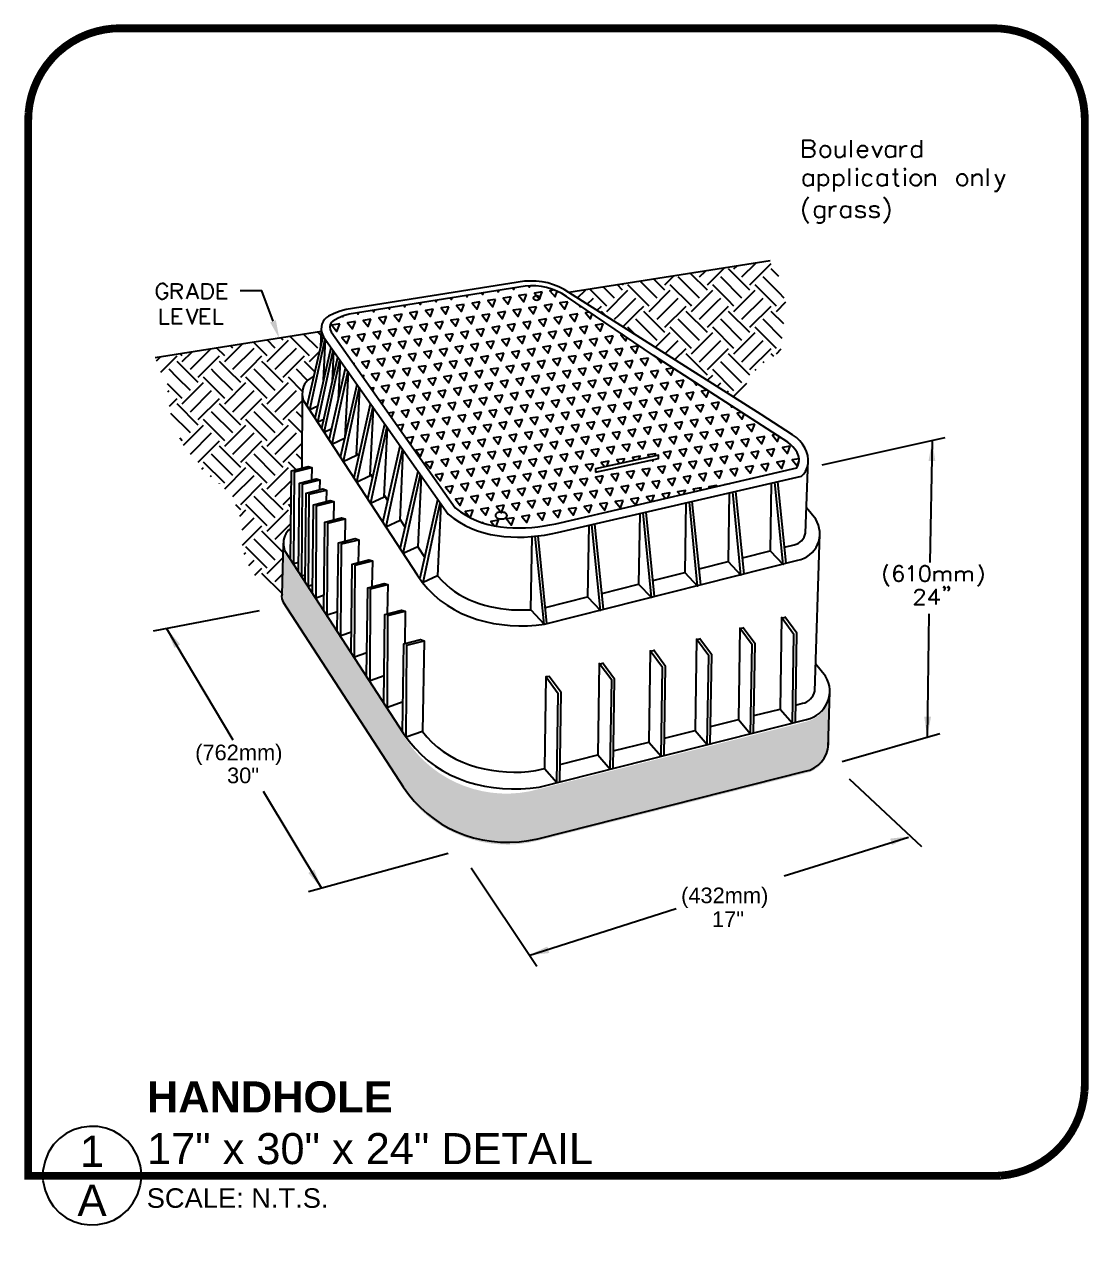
# Paper-space layout 'A-telMax Details' of a CAD drawing. Header units: metres. Extents: x 0 to 2556, y -256 to 559.
# Drawn here: x 290.7 to 427, y 134.5 to 290.2 of the extents above; entities that cross this region are included whole.
import ezdxf

# ---------------------------------------------------------------- set-up
doc = ezdxf.new("R2010")
doc.units = ezdxf.units.M
doc.header["$LTSCALE"] = 10
doc.header["$MEASUREMENT"] = 0
doc.layers.add('Details Drawings', color=7, linetype='Continuous')
doc.styles.add('ARIAL', font='arial.ttf')
doc.styles.get("Standard").update_dxf_attribs({"font": 'arial.ttf'})

# ---------------------------------------------------------------- blocks, each defined once
blk = doc.blocks.new('dGLB17x30')
at = {"insert": (8.17, -3.12), "char_height": 4, "attachment_point": 5, "style": 'ARIAL'}
blk.add_mtext_dynamic_manual_height_columns('A', width=6.0105, gutter_width=6.25, heights=[0], dxfattribs=at)
at = {"color": 7, "lineweight": 25, "insert": (71.93, -2.86), "char_height": 2.5, "attachment_point": 5, "style": 'ARIAL'}
blk.add_mtext_dynamic_manual_height_columns('\\pxql;SCALE: N.T.S.', width=113.5152, gutter_width=19.87, heights=[0], dxfattribs=at)
blk.add_wipeout([(0, 0), (0, 135.2), (3.45, 143.49), (11.75, 146.93), (123.6, 146.93), (131.9, 143.52), (135.32, 135.23), (135.32, 11.7), (131.88, 3.41), (124.47, 0.02)])
h = blk.add_hatch(color=9)
h.dxf.hatch_style = 1
h.paths.add_polyline_path([(99.48, 51.54, 0.357086), (102.46, 54.99), (102.64, 61.48, -0.306292), (99.66, 58.15), (65.41, 49.52, -0.328215), (48.38, 55.9), (32.78, 79.82), (32.65, 80.68), (32.48, 74.29, 0.231366), (32.61, 73.2), (48.01, 49.55, 0.317862), (65.23, 42.9)])
at = {"const_width": 1, "flags": 128}
blk.add_lwpolyline([(135.28, 10.82), (135.32, 11.7), (135.32, 135.23), (135.28, 136.1, 0.373949), (124.48, 146.9), (123.6, 146.93), (11.75, 146.93), (10.87, 146.9, 0.369351), (0.03, 136.08), (0, 135.2), (0, 0), (123.58, 0), (124.47, 0.02, 0.37128)], format="xyb", close=True, dxfattribs=at)
at = {"color": 7, "lineweight": 25}
for points in [[(100.17, 131.57), (100.48, 131.47), (100.58, 131.35), (100.68, 131.15), (100.68, 130.83), (100.58, 130.63), (100.48, 130.52), (100.17, 130.42), (99.23, 130.42), (99.23, 132.62), (100.17, 132.62), (100.48, 132.5), (100.58, 132.4), (100.68, 132.2), (100.68, 131.98), (100.58, 131.78), (100.48, 131.67), (100.17, 131.57), (99.23, 131.57)], [(105.38, 130.42), (105.38, 132.62)], [(114.35, 132.62), (114.35, 130.42)], [(103.4, 131.88), (103.4, 130.83), (103.5, 130.52), (103.72, 130.42), (104.02, 130.42), (104.23, 130.52), (104.55, 130.83)], [(104.55, 131.88), (104.55, 130.42)], [(106.22, 131.25), (107.47, 131.25), (107.47, 131.47), (107.37, 131.67), (107.25, 131.78), (107.05, 131.88), (106.73, 131.88), (106.53, 131.78), (106.32, 131.57), (106.22, 131.25), (106.22, 131.05), (106.32, 130.73), (106.53, 130.52), (106.73, 130.42), (107.05, 130.42), (107.25, 130.52), (107.47, 130.73)], [(108.08, 131.88), (108.72, 130.42), (109.35, 131.88)], [(111.02, 131.57), (110.8, 131.78)], [(111.02, 131.88), (111.02, 130.42)], [(111.73, 130.42), (111.73, 131.88)], [(111.73, 131.25), (111.85, 131.57), (112.05, 131.78), (112.27, 131.88), (112.58, 131.88)], [(114.35, 131.57), (114.13, 131.78)], [(110.8, 130.52), (111.02, 130.73)], [(114.13, 130.52), (114.35, 130.73)], [(100.48, 127.92), (100.27, 128.13)], [(100.48, 128.23), (100.48, 126.77)], [(101.2, 128.23), (101.2, 126.03)], [(101.2, 127.92), (101.42, 128.13)], [(103.18, 128.23), (103.18, 126.03)], [(103.18, 127.92), (103.4, 128.13)], [(105.17, 126.77), (105.17, 128.97)], [(106.12, 128.23), (106.12, 126.77)], [(108.08, 127.92), (107.88, 128.13)], [(109.97, 127.92), (109.77, 128.13)], [(109.97, 128.23), (109.97, 126.77)], [(110.7, 128.23), (111.43, 128.23)], [(111.02, 128.97), (111.02, 127.18), (111.12, 126.87), (111.32, 126.77), (111.53, 126.77)], [(112.27, 128.23), (112.27, 126.77)], [(114.97, 126.77), (114.97, 128.23)], [(114.97, 127.82), (115.28, 128.13), (115.5, 128.23), (115.82, 128.23), (116.02, 128.13), (116.12, 127.82), (116.12, 126.77)], [(120.92, 126.77), (120.92, 128.23)], [(120.92, 127.82), (121.23, 128.13), (121.43, 128.23), (121.75, 128.23), (121.97, 128.13), (122.07, 127.82), (122.07, 126.77)], [(122.9, 126.77), (122.9, 128.97)], [(123.83, 128.23), (124.47, 126.77), (125.08, 128.23)], [(100.27, 126.87), (100.48, 127.08)], [(101.42, 126.87), (101.2, 127.08)], [(103.4, 126.87), (103.18, 127.08)], [(107.88, 126.87), (108.08, 127.08)], [(109.77, 126.87), (109.97, 127.08)], [(124.47, 126.77), (124.15, 126.15), (124.05, 126.03), (123.73, 126.03)], [(109.55, 125.32), (109.77, 125.1)], [(101.93, 124.17), (101.93, 122.5), (101.83, 122.18), (101.73, 122.08), (101.52, 121.97), (101.2, 121.97), (101, 122.08)], [(101.93, 123.85), (101.73, 124.05)], [(102.67, 122.7), (102.67, 124.17)], [(102.67, 123.53), (102.77, 123.85), (102.98, 124.05), (103.18, 124.17), (103.5, 124.17)], [(105.27, 123.85), (105.07, 124.05)], [(105.27, 124.17), (105.27, 122.7)], [(107.15, 123.85), (107.05, 124.05), (106.73, 124.17), (106.42, 124.17), (106.12, 124.05), (106, 123.85), (106.12, 123.63), (106.32, 123.53), (106.83, 123.43), (107.05, 123.33), (107.15, 123.12), (107.15, 123.02), (107.05, 122.8), (106.73, 122.7), (106.42, 122.7), (106.12, 122.8), (106, 123.02)], [(108.93, 123.85), (108.82, 124.05), (108.5, 124.17), (108.2, 124.17), (107.88, 124.05), (107.78, 123.85), (107.88, 123.63), (108.08, 123.53), (108.62, 123.43), (108.82, 123.33), (108.93, 123.12), (108.93, 123.02), (108.82, 122.8), (108.5, 122.7), (108.2, 122.7), (107.88, 122.8), (107.78, 123.02)], [(101.73, 122.8), (101.93, 123.02)], [(105.07, 122.8), (105.27, 123.02)], [(109.77, 122.18), (109.55, 121.97)], [(95.02, 117.17), (69.25, 113.1)], [(91.4, 115.1), (93.17, 116.87)], [(86.98, 113.4), (84.83, 115.55)], [(85.97, 115.1), (86.72, 115.85)], [(86.98, 114.08), (89.13, 116.23)], [(92.42, 113.4), (89.7, 116.12)], [(90.38, 116.12), (90.75, 116.48)], [(92.42, 114.08), (95.13, 116.8)], [(96.12, 115.13), (95.13, 116.12)], [(17.82, 113.77), (17.72, 113.95), (17.53, 114.13)], [(18.37, 112.28), (18.37, 114.23), (19.2, 114.23), (19.48, 114.13), (19.57, 114.05), (19.67, 113.87), (19.67, 113.68), (19.57, 113.48), (19.48, 113.4), (19.2, 113.3), (18.37, 113.3)], [(20.3, 112.28), (21.05, 114.23), (21.78, 112.28)], [(25.48, 112.28), (24.28, 112.28), (24.28, 114.23), (25.48, 114.23)], [(98.83, 94.1), (98.4, 94.53), (97.9, 94.88), (93.87, 97.5), (69.25, 113.1), (68.62, 113.48), (67.95, 113.82), (67.25, 114.1), (66.53, 114.32), (65.8, 114.47), (65.05, 114.55), (64.3, 114.57), (63.57, 114.53), (40.72, 110.93), (39.93, 110.72), (39.18, 110.43), (38.47, 110.07), (38.18, 109.88), (37.95, 109.63), (37.77, 109.37), (37.62, 109.05), (37.55, 108.73), (37.52, 108.38), (37.57, 108.05), (37.67, 107.73), (37.82, 107.43), (53.8, 84.72), (54.5, 84.18)], [(62.03, 113.68), (62.2, 113.48), (62.3, 113.72)], [(64.05, 113.97), (64.2, 113.8), (64.27, 113.97)], [(75.1, 112.38), (73.68, 113.8)], [(76.12, 113.4), (75.45, 114.07)], [(76.12, 114.08), (76.23, 114.2)], [(79.52, 111.37), (76.8, 114.08)], [(80.53, 112.38), (78.38, 114.53)], [(81.55, 113.4), (80.13, 114.82)], [(81.55, 114.08), (82.68, 115.22)], [(84.95, 111.37), (84.85, 111.47), (82.23, 114.08)], [(85.97, 112.38), (83.25, 115.1)], [(90.38, 111.37), (89.62, 112.13), (87.67, 114.08)], [(91.4, 112.38), (88.68, 115.1)], [(95.82, 111.37), (94.38, 112.8), (93.1, 114.08)], [(96.83, 112.38), (96.17, 113.05), (94.12, 115.1)], [(16.43, 113.48), (16.43, 113.03), (16.52, 112.75)], [(17.72, 112.57), (17.82, 112.75), (17.82, 113.03), (17.35, 113.03)], [(19.02, 113.3), (19.67, 112.28)], [(20.58, 112.93), (21.5, 112.93)], [(24.28, 113.3), (25.02, 113.3)], [(31.35, 109.42), (29.93, 113.3), (27.15, 113.3)], [(54.07, 112.4), (54.22, 112.22), (54.32, 112.45)], [(56.07, 112.72), (56.22, 112.53), (56.3, 112.77)], [(58.05, 113.05), (58.22, 112.85), (58.3, 113.08)], [(60.05, 113.37), (60.2, 113.17), (60.3, 113.4)], [(64.7, 112.5), (64.67, 112.45), (64.67, 112.4), (64.67, 112.35), (64.7, 112.3)], [(65.55, 112.35), (65.55, 112.45)], [(67.38, 113.42), (66.82, 113.33), (67.47, 112.55), (67.73, 113.27)], [(70.35, 112.4), (71.37, 113.4)], [(71.6, 111.6), (72.38, 112.38)], [(74.08, 111.37), (71.92, 113.52)], [(74.08, 110.68), (76.8, 113.4)], [(75.1, 109.67), (75.62, 110.18), (77.82, 112.38)], [(79.52, 110.68), (79.55, 110.73), (82.23, 113.4)], [(80.53, 109.67), (81.92, 111.07), (83.25, 112.38)], [(84.95, 110.68), (85.87, 111.62), (87.67, 113.4)], [(85.97, 109.67), (88.23, 111.93), (88.68, 112.38)], [(90.38, 110.68), (92.18, 112.48), (93.1, 113.4)], [(91.4, 109.67), (94.12, 112.38)], [(16.93, 111), (16.93, 109.07), (18.05, 109.07)], [(19.7, 109.07), (18.5, 109.07), (18.5, 111), (19.7, 111)], [(20.27, 111), (21, 109.07), (21.73, 111)], [(23.3, 109.07), (22.1, 109.07), (22.1, 111), (23.3, 111)], [(23.87, 111), (23.87, 109.07), (24.97, 109.07)], [(44.12, 110.82), (44.25, 110.63), (44.33, 110.85)], [(46.1, 111.13), (46.25, 110.95), (46.32, 111.17)], [(48.1, 111.45), (48.23, 111.27), (48.32, 111.48)], [(50.08, 111.77), (50.23, 111.58), (50.32, 111.8)], [(52.08, 112.08), (52.23, 111.9), (52.32, 112.12)], [(70.57, 111.48), (70.72, 111.28), (70.75, 111.37)], [(71.88, 110.58), (71.37, 110.5), (72, 109.72), (72.23, 110.35)], [(72.85, 110.82), (73.4, 111.37)], [(74, 110.08), (73.4, 110.68)], [(76.17, 108.72), (77.98, 110.52), (78.83, 111.37)], [(81.55, 107.97), (78.88, 110.63), (78.83, 110.68)], [(81.55, 108.65), (84.27, 111.37)], [(86.98, 107.97), (84.27, 110.68)], [(86.98, 108.65), (89.7, 111.37)], [(92.42, 107.97), (89.7, 110.68)], [(92.42, 108.65), (95.13, 111.37)], [(96.75, 109.07), (95.13, 110.68)], [(95.82, 110.68), (97.03, 111.9)], [(18.5, 110.08), (19.25, 110.08)], [(22.1, 110.08), (22.85, 110.08)], [(40.22, 110.05), (40.27, 110), (40.28, 110.07)], [(42.12, 110.5), (42.25, 110.32), (42.33, 110.53)], [(80.53, 106.95), (77.82, 109.67)], [(85.97, 106.95), (83.25, 109.67)], [(91.4, 106.95), (88.68, 109.67)], [(96.55, 107.23), (94.12, 109.67)], [(37.55, 108.1), (16.27, 104.73)], [(36.03, 104.97), (33.55, 107.47)], [(37.07, 105.98), (35.3, 107.73)], [(35.73, 98.58), (37.78, 107.48)], [(37.5, 107.58), (37.07, 108.02)], [(37.52, 108.45), (37.45, 106.03)], [(38.8, 108.08), (54.67, 85.53), (55.38, 85)], [(76.13, 107.72), (75.9, 107.68), (76.53, 106.9), (76.7, 107.33)], [(77.7, 107.75), (76.8, 108.65)], [(80.33, 106.08), (82.23, 107.97)], [(84.95, 105.93), (82.23, 108.65)], [(84.95, 105.25), (87.67, 107.97)], [(90.38, 105.93), (87.67, 108.65)], [(90.38, 105.25), (93.1, 107.97)], [(95.82, 105.93), (93.1, 108.65)], [(25.17, 104.97), (24.15, 105.98)], [(25.17, 104.28), (27.38, 106.48)], [(26.2, 105.98), (25.92, 106.25)], [(26.2, 103.27), (28.92, 105.98)], [(30.6, 104.97), (28.85, 106.72)], [(30.6, 104.28), (33.32, 107)], [(31.63, 105.98), (30.62, 107)], [(31.63, 103.27), (32.53, 104.17), (34.35, 105.98)], [(32.65, 107), (32.37, 107.28)], [(37.08, 98.53), (36.05, 98.07), (38.02, 107.17)], [(36.73, 97.03), (38.78, 106.07)], [(37.83, 101.87), (38.08, 107.07)], [(81.58, 105.28), (83.25, 106.95)], [(82.83, 104.5), (84.27, 105.93)], [(85.97, 104.23), (88.68, 106.95)], [(86.98, 103.22), (89.7, 105.93)], [(91.4, 104.23), (94.12, 106.95)], [(92.42, 103.22), (95.13, 105.93)], [(16.42, 104.35), (16.9, 104.83)], [(16.98, 102.88), (19.07, 104.97)], [(19.73, 104.97), (19.47, 105.23)], [(19.73, 104.28), (20.93, 105.47)], [(20.77, 103.27), (23.35, 105.85)], [(21.78, 102.25), (22.2, 102.67), (24.5, 104.97)], [(27.22, 102.25), (28.55, 103.58), (29.93, 104.97)], [(32.65, 102.25), (34.9, 104.52), (35.37, 104.97)], [(36.03, 104.28), (36.5, 104.73), (37.35, 105.6)], [(37.85, 96.85), (37.08, 96.48), (39.05, 105.68)], [(37.6, 95.72), (39.67, 104.82)], [(38.88, 95.63), (37.92, 95.18), (39.92, 104.45)], [(38.97, 101.8), (39.15, 105.55)], [(39.75, 99.42), (39.97, 104.38)], [(80.52, 104.77), (81.07, 104.08), (81.17, 104.33)], [(86.98, 102.53), (84.27, 105.25)], [(92.42, 102.53), (89.7, 105.25)], [(95.48, 104.9), (95.13, 105.25)], [(95.82, 105.25), (96.42, 105.87)], [(20.77, 100.55), (19.08, 102.22), (18.05, 103.27)], [(21.78, 101.57), (20.87, 102.48), (19.07, 104.28)], [(26.2, 100.55), (23.83, 102.9), (23.48, 103.27)], [(27.22, 101.57), (25.62, 103.17), (24.5, 104.28)], [(31.63, 100.55), (28.92, 103.27)], [(32.65, 101.57), (30.37, 103.85), (29.93, 104.28)], [(35.77, 101.83), (34.35, 103.27)], [(36.73, 102.92), (35.37, 104.28)], [(38.55, 94.23), (40.65, 103.4)], [(40.92, 103.03), (38.9, 93.7), (40.57, 94.48), (41, 102.92)], [(41.68, 103.97), (41.72, 104.03), (41.65, 104.03)], [(82.57, 103.43), (81.7, 103.28), (82.33, 102.5), (82.67, 103.37)], [(83.25, 104.23), (83.25, 104.25)], [(90.38, 100.5), (87.67, 103.22)], [(91.4, 101.52), (88.68, 104.23)], [(93.22, 103.1), (93.1, 103.22)], [(94.27, 104.08), (94.12, 104.23)], [(19.73, 99.53), (17.85, 101.42)], [(19.73, 98.85), (22.45, 101.57)], [(25.17, 99.53), (22.45, 102.25)], [(25.17, 98.85), (27.88, 101.57)], [(30.6, 99.53), (27.88, 102.25)], [(30.6, 98.85), (33.32, 101.57)], [(35.1, 100.47), (33.32, 102.25)], [(36.62, 102.42), (36.1, 102.1)], [(40, 92.02), (42.13, 101.3)], [(42.9, 102.25), (42.98, 102.47), (42.77, 102.43)], [(85.25, 101.7), (85.6, 101.25), (85.67, 101.42)], [(86.98, 101.87), (87.67, 102.53)], [(88.23, 101.07), (88.68, 101.52)], [(90.38, 99.82), (92.05, 101.48)], [(17.88, 100.38), (18.05, 100.55)], [(20.77, 97.83), (23.48, 100.55)], [(26.2, 97.83), (28.92, 100.55)], [(31.63, 97.83), (34.35, 100.55)], [(35.1, 100.2), (35.03, 90.62)], [(35.13, 99.73), (35.22, 99.33), (49.8, 76.93)], [(42.38, 100.97), (40.33, 91.48), (42.03, 92.27), (42.45, 100.85)], [(44.12, 100.52), (44.25, 100.9), (43.88, 100.85)], [(86.97, 100.58), (86.23, 100.47), (86.88, 99.68), (87.17, 100.45)], [(89.48, 100.28), (89.7, 100.5)], [(18.07, 98.53), (19.07, 99.53)], [(21.78, 96.13), (19.07, 98.85)], [(21.78, 96.82), (24.5, 99.53)], [(27.22, 96.13), (24.5, 98.85)], [(27.22, 96.82), (29.93, 99.53)], [(32.65, 96.13), (29.93, 98.85)], [(32.65, 96.82), (35.08, 99.25)], [(41.72, 89.4), (43.85, 98.85)], [(44.13, 98.47), (42.05, 88.83), (43.8, 89.65), (44.22, 98.33)], [(45.32, 98.8), (45.53, 99.33), (45, 99.25)], [(89.97, 98.63), (90.13, 98.43), (90.17, 98.52)], [(20.77, 95.12), (18.25, 97.62)], [(25.17, 94.1), (22.45, 96.82)], [(26.2, 95.12), (23.48, 97.83)], [(30.6, 94.1), (27.88, 96.82)], [(31.63, 95.12), (28.92, 97.83)], [(35.07, 95.08), (33.32, 96.82)], [(35.07, 97.1), (34.35, 97.83)], [(46.53, 97.08), (46.8, 97.77), (46.13, 97.65)], [(91.37, 97.73), (90.78, 97.65), (91.42, 96.87), (91.67, 97.53)], [(19.88, 93.55), (22.45, 96.13)], [(20.77, 92.4), (23.48, 95.12)], [(25.17, 93.42), (27.88, 96.13)], [(26.2, 92.4), (28.92, 95.12)], [(30.6, 93.42), (33.32, 96.13)], [(31.63, 92.4), (34.35, 95.12)], [(43.48, 86.68), (45.67, 96.28)], [(45.93, 95.9), (43.83, 86.12), (45.57, 86.93), (46.02, 95.78)], [(47.75, 95.35), (48.07, 96.2), (47.25, 96.07)], [(19.73, 94.1), (19.4, 94.43)], [(21.78, 91.38), (24.5, 94.1)], [(27.22, 91.38), (29.93, 94.1)], [(32.65, 91.38), (35.05, 93.78)], [(40.58, 94.82), (40.63, 94.75)], [(45.43, 83.67), (47.65, 93.45)], [(48.55, 94.22), (48.98, 93.68), (49.33, 94.63), (48.37, 94.47)], [(95.75, 94.9), (95.32, 94.82), (95.95, 94.03), (96.17, 94.62)], [(101.67, 91.03), (117.43, 94.52)], [(115.78, 94.13), (115.47, 78.52)], [(26.2, 89.68), (23.48, 92.4)], [(27.22, 90.7), (24.5, 93.42)], [(31.63, 89.68), (28.92, 92.4)], [(32.65, 90.7), (29.93, 93.42)], [(35.03, 91.7), (34.35, 92.4)], [(42.05, 92.58), (42.33, 92.13)], [(47.93, 93.05), (45.8, 83.08), (47.62, 83.93), (48.03, 92.92)], [(78.2, 91.72), (78.37, 92.13), (77.37, 91.98), (77.67, 91.6)], [(80.23, 92.17), (80.35, 92.45), (79.35, 92.3), (79.58, 92.02)], [(22.25, 90.5), (22.45, 90.7)], [(25.17, 88.67), (22.45, 91.38)], [(25.17, 87.98), (27.88, 90.7)], [(30.6, 88.67), (27.88, 91.38)], [(30.6, 87.98), (33.32, 90.7)], [(34.28, 90.42), (33.32, 91.38)], [(33.57, 79.02), (33.72, 90.27), (35.85, 90.83), (36.3, 90.68)], [(34.6, 78.55), (34.02, 78.35), (34.1, 90.13), (36.3, 90.68), (36.28, 89.1)], [(67.55, 83.48), (98.42, 90.63), (98.58, 90.9)], [(74.12, 90.83), (74.37, 91.5), (73.37, 91.35), (73.83, 90.78)], [(76.15, 91.28), (76.37, 91.82), (75.37, 91.67), (75.75, 91.18)], [(77.97, 91.23), (78, 91.2), (78.02, 91.25)], [(79.88, 91.65), (79.98, 91.52), (80.07, 91.68)], [(98.73, 91.82), (97.85, 91.68), (98.48, 90.9), (98.73, 91.55)], [(99.53, 82.28), (99.9, 91.62)], [(23.33, 89.55), (23.48, 89.68)], [(26.2, 86.97), (28.92, 89.68)], [(31.63, 86.97), (33.7, 89.03)], [(34.6, 77.45), (34.73, 88.7), (36.87, 89.25), (37.33, 89.12)], [(35.45, 76.92), (35.05, 76.78), (35.12, 88.57), (37.33, 89.12), (37.3, 87.85)], [(43.82, 89.85), (44.1, 89.42)], [(47.65, 80.27), (49.92, 90.23)], [(50.32, 89.67), (49.88, 80.53), (48.03, 79.67), (50.22, 89.82)], [(67.8, 82.35), (99.05, 89.57), (99.32, 89.87), (99.53, 90.2)], [(95.15, 88.67), (95, 80.02), (96.67, 78.28), (95.62, 88.78)], [(97.05, 78.43), (96.02, 88.87)], [(24.48, 88.65), (24.5, 88.67)], [(27.22, 85.95), (29.93, 88.67)], [(32.65, 85.27), (29.93, 87.98)], [(35.45, 76.15), (35.58, 87.4), (37.72, 87.95), (38.18, 87.8)], [(36.42, 75.67), (35.9, 75.47), (35.97, 87.27), (38.18, 87.8), (38.15, 86.33)], [(81.93, 86.82), (82.17, 87.43), (81.17, 87.27), (81.6, 86.73)], [(83.98, 87.3), (84.17, 87.75), (83.17, 87.58), (83.5, 87.18)], [(86.05, 87.77), (86.17, 88.07), (85.17, 87.9), (85.4, 87.62)], [(88.1, 88.25), (88.15, 88.38), (87.15, 88.22), (87.3, 88.05)], [(89.18, 88.5), (89.15, 88.53), (89.87, 88.65)], [(89.77, 87.43), (89.62, 78.65), (91.28, 76.92), (90.23, 87.53)], [(91.67, 77.08), (90.62, 87.62)], [(27.22, 85.27), (26.57, 85.92)], [(30.6, 83.23), (27.88, 85.95)], [(31.63, 84.25), (28.92, 86.97)], [(32.65, 85.95), (33.67, 86.98)], [(33.65, 85.62), (33.32, 85.95)], [(36.42, 74.67), (36.55, 85.92), (38.68, 86.47), (39.15, 86.32)], [(37.88, 74.35), (36.87, 73.98), (36.93, 85.78), (39.15, 86.32), (39.1, 83.98)], [(45.58, 87.15), (46.07, 86.42)], [(50.18, 76.55), (52.47, 86.58)], [(52.42, 76.82), (50.57, 75.95), (52.77, 86.17)], [(52.85, 86.05), (52.42, 76.82), (53, 76.2)], [(79.88, 86.35), (80.18, 87.12), (79.18, 86.95), (79.72, 86.3)], [(84.23, 86.15), (84.07, 77.27), (85.73, 75.52), (84.67, 86.25)], [(86.12, 75.68), (85.05, 86.33)], [(27.1, 84.48), (27.88, 85.27)], [(27.38, 82.73), (28.92, 84.25)], [(30.6, 82.55), (33.32, 85.27)], [(37.85, 72.43), (38, 83.7), (40.13, 84.25), (40.6, 84.1)], [(39.6, 72.23), (38.3, 71.77), (38.38, 83.55), (40.6, 84.1), (40.55, 81.27)], [(61.3, 84.47), (61.32, 84.55), (61.3, 84.63), (61.27, 84.72), (61.2, 84.8), (61.1, 84.87), (60.98, 84.92), (60.87, 84.95), (60.72, 84.98), (60.43, 84.98), (60.17, 84.92), (60.05, 84.87), (59.97, 84.8), (59.9, 84.72), (59.85, 84.63), (59.83, 84.55), (59.85, 84.47), (59.9, 84.38)], [(78.32, 84.78), (78.15, 75.77), (79.83, 74.03), (78.75, 84.88)], [(80.2, 74.18), (79.13, 84.97)], [(27.43, 80.73), (29.93, 83.23)], [(32.63, 79.83), (29.93, 82.55)], [(31.63, 81.53), (33.63, 83.53)], [(33.62, 82.93), (33.33, 82.67)], [(47.62, 84.03), (48.28, 83)], [(58.22, 83.6), (58.23, 83.63), (58.13, 83.62)], [(59.93, 83.18), (60.23, 83.95), (59.23, 83.8), (59.7, 83.22)], [(71.78, 83.27), (71.63, 74.13), (73.3, 72.38), (72.2, 83.37)], [(73.67, 72.55), (72.58, 83.45)], [(31.63, 78.82), (28.92, 81.53)], [(32.5, 74.38), (32.67, 81)], [(39.57, 69.8), (39.72, 81.05), (41.85, 81.6), (42.32, 81.45)], [(41.38, 69.6), (40.03, 69.13), (40.1, 80.92), (42.32, 81.45), (42.27, 78.53)], [(63.3, 72.45), (64.37, 72.48), (64.53, 81.85)], [(64.37, 72.48), (66.07, 70.63), (64.93, 81.9)], [(66.43, 70.72), (65.32, 81.93)], [(100.72, 62.07), (101.38, 82.22)], [(27.67, 79.6), (27.88, 79.83)], [(30.6, 77.8), (27.88, 80.52)], [(32.65, 80.52), (32.67, 80.53)], [(32.72, 80.52), (32.8, 80.08), (48.08, 56.65)], [(49.88, 80.53), (50.78, 79.15)], [(91.47, 79.12), (95, 80.02)], [(96.85, 80.48), (98.08, 80.78)], [(28.23, 78.15), (28.92, 78.82)], [(30.6, 77.12), (32.62, 79.13)], [(41.35, 67.08), (41.48, 78.33), (43.62, 78.88), (44.08, 78.73)], [(43.35, 66.97), (41.8, 66.4), (41.87, 78.2), (44.08, 78.73), (44.02, 75.45)], [(85.92, 77.72), (89.62, 78.65)], [(111.98, 77.8), (111.88, 77.99), (111.62, 78.09), (111.43, 78.09), (111.15, 77.99), (110.97, 77.72), (110.87, 77.25), (110.87, 76.79), (110.97, 76.42), (111.15, 76.24), (111.43, 76.15), (111.52, 76.15), (111.8, 76.24), (111.98, 76.42), (112.07, 76.7), (112.07, 76.79), (111.98, 77.07), (111.8, 77.25), (111.52, 77.35), (111.43, 77.35), (111.15, 77.25), (110.97, 77.07), (110.87, 76.79)], [(112.72, 77.72), (112.9, 77.8), (113.18, 78.09), (113.18, 76.15)], [(29.03, 76.92), (29.93, 77.8)], [(32.5, 74.55), (29.93, 77.12)], [(31.63, 76.1), (32.57, 77.03)], [(80, 76.23), (84.07, 77.27)], [(116.05, 76.15), (116.05, 77.44)], [(116.05, 77.07), (116.32, 77.35), (116.5, 77.44), (116.78, 77.44), (116.97, 77.35), (117.07, 77.07), (117.07, 76.15)], [(117.07, 77.07), (117.33, 77.35), (117.52, 77.44), (117.8, 77.44), (117.98, 77.35), (118.07, 77.07), (118.07, 76.15)], [(118.82, 76.15), (118.82, 77.44)], [(118.82, 77.07), (119.08, 77.35), (119.27, 77.44), (119.55, 77.44), (119.73, 77.35), (119.83, 77.07), (119.83, 76.15)], [(119.83, 77.07), (120.1, 77.35), (120.28, 77.44), (120.57, 77.44), (120.75, 77.35), (120.85, 77.07), (120.85, 76.15)], [(43.32, 64.05), (43.47, 75.3), (45.6, 75.85), (46.05, 75.72)], [(45.58, 64.03), (43.77, 63.38), (43.83, 75.17), (46.05, 75.72), (45.98, 71.95)], [(73.47, 74.58), (78.15, 75.77)], [(110.05, 75.69), (110.23, 75.5)], [(113.6, 74.62), (113.6, 74.72), (113.7, 74.9), (113.78, 74.99), (113.97, 75.09), (114.33, 75.09), (114.53, 74.99), (114.62, 74.9), (114.72, 74.72), (114.72, 74.54), (114.62, 74.35), (114.43, 74.07), (113.52, 73.15), (114.8, 73.15)], [(116.28, 73.15), (116.28, 75.09), (115.35, 73.79), (116.73, 73.79)], [(117.38, 75.35), (117.3, 75.27), (117.2, 75.35), (117.3, 75.45), (117.38, 75.35), (117.38, 75.17), (117.3, 74.99), (117.2, 74.9)], [(117.93, 75.35), (117.85, 75.27), (117.75, 75.35), (117.85, 75.45), (117.93, 75.35), (117.93, 75.17), (117.85, 74.99), (117.75, 74.9)], [(121.77, 75.69), (121.58, 75.5)], [(32.5, 74.52), (32.43, 74.2), (32.46, 73.88), (32.63, 73.47), (48.03, 49.82)], [(66.23, 72.77), (71.63, 74.13)], [(29.58, 72.33), (16, 69.72)], [(45.55, 60.63), (45.68, 71.88), (47.82, 72.43), (48.28, 72.28)], [(48, 60.67), (46, 59.95), (46.07, 71.75), (48.28, 72.28), (48.22, 68.12)], [(115.33, 71.97), (115.13, 56.17)], [(91.12, 70.07), (91.55, 70.15)], [(92.9, 56.7), (93.1, 68.12), (91.53, 70.22)], [(96.5, 71.42), (96.93, 71.52)], [(98.25, 58.05), (98.45, 69.47), (96.88, 71.57)], [(26.23, 55.77), (17.73, 70.05)], [(47.95, 56.83), (48.1, 68.1), (50.23, 68.65), (50.7, 68.5)], [(85.58, 68.67), (86, 68.75)], [(87.35, 55.3), (87.55, 66.72), (85.98, 68.82)], [(79.67, 67.18), (80.08, 67.27)], [(81.43, 53.82), (81.63, 65.23), (80.07, 67.33)], [(73.13, 65.53), (73.55, 65.62)], [(74.9, 52.17), (75.1, 63.58), (73.53, 65.68)], [(102.1, 63.97), (100.83, 65.57)], [(68.07, 50.45), (68.27, 61.87), (66.7, 63.95), (66.28, 63.87)], [(102.45, 54.8), (102.67, 62)], [(92.93, 58.93), (96.3, 59.77)], [(98.28, 60.27), (99.18, 60.5)], [(64.28, 49.63), (65.43, 49.78), (99.68, 58.42)], [(87.38, 57.53), (90.95, 58.42)], [(50.5, 56.9), (51.05, 56.22)], [(81.47, 56.03), (85.4, 57.03)], [(104.22, 53.05), (116.77, 56.63)], [(74.93, 54.4), (79.48, 55.53)], [(102.48, 55.25), (102.47, 55.75)], [(68.1, 52.67), (72.95, 53.9)], [(64.12, 42.92), (65.25, 43.17), (99.5, 51.8)], [(65, 51.88), (66.12, 52.17)], [(105.15, 50.85), (114.4, 42.18)], [(37.58, 36.77), (30.13, 49.23)], [(96.82, 38.42), (112.72, 43.38)], [(53.78, 41.28), (35.88, 36.37)], [(56.73, 39.43), (65.13, 26.85)], [(64.1, 28.23), (83, 34.22)], [(2.3, 0), (0, 0)], [(1.88, 0.68), (1.84, 0.06), (1.88, -0.57)], [(14.36, -1.17), (14.46, -0.57), (14.49, 0.06), (14.46, 0.68), (14.36, 1.3)]]:
    blk.add_lwpolyline(points, dxfattribs=at)
for points in [[(101.93, 130.42, 1.145618), (101.93, 131.88), (101.73, 131.78), (101.52, 131.57)], [(119.98, 128.13), (119.77, 128.23), (119.47, 128.23, 1.104619), (119.98, 126.87)], [(99.95, 125.32), (99.75, 125.1, 0.362143), (99.75, 122.18), (99.95, 121.97)], [(97.27, 93.92), (80.08, 105.05), (68.92, 112.6, 0.175565), (63.63, 113.93), (41.1, 110.33), (40.38, 110.1), (39.68, 109.82), (39.02, 109.45), (38.83, 109.28)], [(65.03, 70.5), (66.12, 70.63), (98.55, 78.82, 0.529912), (100.85, 84.07), (99.67, 85.55)]]:
    blk.add_lwpolyline(points, format="xyb", dxfattribs=at)
for points in [[(106, 128.85), (106.12, 128.75), (106.22, 128.85), (106.12, 128.97)], [(112.17, 128.85), (112.27, 128.75), (112.37, 128.85), (112.27, 128.97)], [(22.33, 112.28), (22.33, 114.23), (22.98, 114.23), (23.27, 114.13), (23.45, 113.95), (23.53, 113.77), (23.63, 113.48), (23.63, 113.03), (23.53, 112.75), (23.45, 112.57), (23.27, 112.38), (22.98, 112.28)], [(59.85, 112.22), (58.85, 112.07), (59.48, 111.28)], [(61.83, 112.53), (60.83, 112.38), (61.48, 111.6)], [(63.83, 112.85), (62.83, 112.7), (63.47, 111.92)], [(65.83, 113.17), (64.83, 113.02), (65.47, 112.23)], [(49.87, 110.65), (48.87, 110.48), (49.52, 109.7)], [(51.87, 110.97), (50.87, 110.8), (51.5, 110.02)], [(53.87, 111.27), (52.87, 111.12), (53.5, 110.33)], [(55.85, 111.58), (54.85, 111.43), (55.5, 110.65)], [(57.85, 111.9), (56.85, 111.75), (57.48, 110.97)], [(61.12, 110.65), (60.12, 110.5), (60.75, 109.72)], [(63.12, 110.97), (62.12, 110.82), (62.75, 110.03)], [(65.1, 111.28), (64.1, 111.13), (64.73, 110.35)], [(67.1, 111.6), (66.1, 111.45), (66.73, 110.67)], [(69.1, 111.92), (68.1, 111.77), (68.73, 110.97)], [(39.9, 109.07), (38.9, 108.9), (39.53, 108.12)], [(41.9, 109.38), (40.9, 109.22), (41.53, 108.43)], [(43.88, 109.7), (42.88, 109.53), (43.53, 108.75)], [(45.88, 110.02), (44.88, 109.85), (45.52, 109.07)], [(47.88, 110.33), (46.88, 110.17), (47.52, 109.38)], [(51.13, 109.07), (50.15, 108.92), (50.78, 108.13)], [(53.13, 109.38), (52.13, 109.23), (52.77, 108.45)], [(55.13, 109.7), (54.13, 109.55), (54.77, 108.77)], [(57.13, 110.02), (56.13, 109.87), (56.77, 109.08)], [(59.12, 110.33), (58.12, 110.18), (58.75, 109.4)], [(62.38, 109.08), (61.38, 108.93), (62.02, 108.13)], [(64.38, 109.4), (63.38, 109.25), (64.02, 108.45)], [(66.37, 109.72), (65.38, 109.55), (66.02, 108.77)], [(68.37, 110.03), (67.37, 109.87), (68, 109.08)], [(70.37, 110.35), (69.37, 110.18), (70, 109.4)], [(73.63, 109.1), (72.63, 108.93), (73.27, 108.15)], [(41.17, 107.5), (40.17, 107.33), (40.8, 106.55)], [(43.17, 107.82), (42.17, 107.65), (42.8, 106.87)], [(45.15, 108.13), (44.17, 107.97), (44.8, 107.18)], [(47.15, 108.45), (46.15, 108.28), (46.78, 107.5)], [(49.15, 108.75), (48.15, 108.6), (48.78, 107.82)], [(52.42, 107.5), (51.42, 107.35), (52.05, 106.57)], [(54.4, 107.82), (53.42, 107.67), (54.05, 106.88)], [(56.4, 108.13), (55.4, 107.98), (56.03, 107.2)], [(58.4, 108.45), (57.4, 108.3), (58.03, 107.52)], [(60.38, 108.77), (59.4, 108.62), (60.03, 107.83)], [(63.65, 107.52), (62.67, 107.35), (63.3, 106.57)], [(65.65, 107.83), (64.65, 107.67), (65.28, 106.88)], [(67.65, 108.15), (66.65, 107.98), (67.28, 107.2)], [(69.63, 108.47), (68.65, 108.3), (69.28, 107.52)], [(71.63, 108.78), (70.63, 108.62), (71.27, 107.83)], [(74.9, 107.53), (73.9, 107.37), (74.53, 106.58)], [(42.43, 105.93), (41.45, 105.77), (42.08, 104.98)], [(44.43, 106.23), (43.43, 106.08), (44.07, 105.3)], [(46.43, 106.55), (45.43, 106.4), (46.07, 105.62)], [(48.42, 106.87), (47.43, 106.72), (48.07, 105.93)], [(50.42, 107.18), (49.42, 107.03), (50.05, 106.25)], [(53.68, 105.93), (52.68, 105.78), (53.32, 105)], [(55.68, 106.25), (54.68, 106.1), (55.32, 105.32)], [(57.67, 106.57), (56.67, 106.42), (57.32, 105.62)], [(59.67, 106.88), (58.67, 106.73), (59.3, 105.93)], [(61.67, 107.2), (60.67, 107.03), (61.3, 106.25)], [(64.93, 105.95), (63.93, 105.78), (64.57, 105)], [(66.92, 106.27), (65.92, 106.1), (66.57, 105.32)], [(68.92, 106.58), (67.92, 106.42), (68.55, 105.63)], [(70.92, 106.9), (69.92, 106.73), (70.55, 105.95)], [(72.9, 107.22), (71.9, 107.05), (72.55, 106.27)], [(76.17, 105.95), (75.17, 105.8), (75.8, 105.02)], [(78.17, 106.27), (77.17, 106.12), (77.8, 105.33)], [(43.72, 104.35), (42.72, 104.2), (43.35, 103.42)], [(45.7, 104.67), (44.7, 104.52), (45.35, 103.73)], [(47.7, 104.98), (46.7, 104.83), (47.33, 104.05)], [(49.7, 105.3), (48.7, 105.15), (49.33, 104.37)], [(51.68, 105.62), (50.68, 105.47), (51.33, 104.68)], [(54.95, 104.37), (53.95, 104.22), (54.6, 103.42)], [(56.95, 104.68), (55.95, 104.52), (56.58, 103.73)], [(58.95, 105), (57.95, 104.83), (58.58, 104.05)], [(60.93, 105.32), (59.93, 105.15), (60.58, 104.37)], [(62.93, 105.63), (61.93, 105.47), (62.57, 104.68)], [(66.2, 104.38), (65.2, 104.22), (65.83, 103.43)], [(68.2, 104.7), (67.2, 104.53), (67.83, 103.75)], [(70.18, 105), (69.18, 104.85), (69.82, 104.07)], [(72.18, 105.32), (71.18, 105.17), (71.82, 104.38)], [(74.18, 105.63), (73.18, 105.48), (73.82, 104.7)], [(77.43, 104.38), (76.45, 104.23), (77.08, 103.45)], [(79.43, 104.7), (78.43, 104.55), (79.07, 103.77)], [(46.98, 103.1), (45.98, 102.95), (46.62, 102.17)], [(48.97, 103.42), (47.97, 103.27), (48.62, 102.48)], [(50.97, 103.73), (49.97, 103.58), (50.6, 102.8)], [(52.97, 104.05), (51.97, 103.9), (52.6, 103.1)], [(56.22, 102.8), (55.23, 102.63), (55.87, 101.85)], [(58.22, 103.12), (57.22, 102.95), (57.85, 102.17)], [(60.22, 103.43), (59.22, 103.27), (59.85, 102.48)], [(62.22, 103.75), (61.22, 103.58), (61.85, 102.8)], [(64.2, 104.07), (63.2, 103.9), (63.83, 103.12)], [(67.47, 102.8), (66.47, 102.65), (67.1, 101.87)], [(69.47, 103.12), (68.47, 102.97), (69.1, 102.18)], [(71.45, 103.43), (70.47, 103.28), (71.1, 102.5)], [(73.45, 103.75), (72.45, 103.6), (73.08, 102.82)], [(75.45, 104.07), (74.45, 103.92), (75.08, 103.13)], [(78.72, 102.82), (77.72, 102.67), (78.35, 101.87)], [(80.7, 103.13), (79.72, 102.98), (80.35, 102.18)], [(44.98, 102.78), (43.98, 102.63), (44.62, 101.85)], [(48.25, 101.53), (47.25, 101.38), (47.88, 100.58)], [(50.23, 101.85), (49.25, 101.68), (49.88, 100.9)], [(52.23, 102.17), (51.23, 102), (51.87, 101.22)], [(54.23, 102.48), (53.23, 102.32), (53.87, 101.53)], [(57.5, 101.23), (56.5, 101.07), (57.13, 100.28)], [(59.48, 101.55), (58.5, 101.38), (59.13, 100.6)], [(61.48, 101.87), (60.48, 101.7), (61.12, 100.92)], [(63.48, 102.18), (62.48, 102.02), (63.12, 101.23)], [(65.47, 102.48), (64.48, 102.33), (65.12, 101.55)], [(68.73, 101.23), (67.75, 101.08), (68.38, 100.3)], [(70.73, 101.55), (69.73, 101.4), (70.37, 100.62)], [(72.73, 101.87), (71.73, 101.72), (72.37, 100.93)], [(74.72, 102.18), (73.73, 102.03), (74.37, 101.25)], [(76.72, 102.5), (75.72, 102.35), (76.35, 101.57)], [(79.98, 101.25), (78.98, 101.08), (79.62, 100.3)], [(81.98, 101.57), (80.98, 101.4), (81.62, 100.62)], [(83.97, 101.88), (82.97, 101.72), (83.62, 100.93)], [(46.25, 101.22), (45.25, 101.07), (45.88, 100.28)], [(49.52, 99.97), (48.52, 99.8), (49.15, 99.02)], [(51.52, 100.28), (50.52, 100.12), (51.15, 99.33)], [(53.5, 100.6), (52.52, 100.43), (53.15, 99.65)], [(55.5, 100.92), (54.5, 100.75), (55.13, 99.97)], [(60.77, 99.97), (59.77, 99.82), (60.4, 99.03)], [(62.75, 100.28), (61.75, 100.13), (62.4, 99.35)], [(64.75, 100.6), (63.75, 100.45), (64.38, 99.67)], [(66.75, 100.92), (65.75, 100.77), (66.38, 99.98)], [(72, 99.98), (71, 99.83), (71.65, 99.05)], [(74, 100.3), (73, 100.15), (73.63, 99.35)], [(76, 100.62), (75, 100.47), (75.63, 99.67)], [(77.98, 100.93), (76.98, 100.77), (77.63, 99.98)], [(81.25, 99.68), (80.25, 99.52), (80.88, 98.73)], [(83.25, 100), (82.25, 99.83), (82.88, 99.05)], [(85.25, 100.32), (84.25, 100.15), (84.88, 99.37)], [(47.52, 99.65), (46.53, 99.48), (47.17, 98.7)], [(50.78, 98.4), (49.78, 98.23), (50.43, 97.45)], [(52.78, 98.72), (51.78, 98.55), (52.42, 97.77)], [(54.78, 99.03), (53.78, 98.87), (54.42, 98.08)], [(56.77, 99.35), (55.77, 99.18), (56.42, 98.4)], [(58.77, 99.67), (57.77, 99.5), (58.4, 98.72)], [(62.03, 98.4), (61.03, 98.25), (61.67, 97.47)], [(64.03, 98.72), (63.03, 98.57), (63.67, 97.78)], [(66.02, 99.03), (65.02, 98.88), (65.67, 98.1)], [(68.02, 99.35), (67.02, 99.2), (67.65, 98.42)], [(70.02, 99.67), (69.02, 99.52), (69.65, 98.73)], [(73.28, 98.42), (72.28, 98.25), (72.92, 97.47)], [(75.27, 98.73), (74.27, 98.57), (74.9, 97.78)], [(77.27, 99.05), (76.27, 98.88), (76.9, 98.1)], [(79.27, 99.37), (78.27, 99.2), (78.9, 98.42)], [(82.52, 98.12), (81.53, 97.95), (82.17, 97.17)], [(84.52, 98.43), (83.52, 98.27), (84.15, 97.48)], [(86.52, 98.73), (85.52, 98.58), (86.15, 97.8)], [(88.5, 99.05), (87.52, 98.9), (88.15, 98.12)], [(48.8, 98.08), (47.8, 97.92), (48.43, 97.13)], [(52.07, 96.83), (51.07, 96.67), (51.7, 95.88)], [(54.05, 97.15), (53.05, 96.98), (53.7, 96.2)], [(56.05, 97.45), (55.05, 97.3), (55.68, 96.52)], [(58.05, 97.77), (57.05, 97.62), (57.68, 96.83)], [(60.03, 98.08), (59.03, 97.93), (59.68, 97.15)], [(63.3, 96.83), (62.3, 96.68), (62.93, 95.9)], [(65.3, 97.15), (64.3, 97), (64.93, 96.22)], [(67.3, 97.47), (66.3, 97.32), (66.93, 96.53)], [(69.28, 97.78), (68.28, 97.63), (68.92, 96.83)], [(71.28, 98.1), (70.28, 97.95), (70.92, 97.15)], [(74.55, 96.85), (73.55, 96.68), (74.18, 95.9)], [(76.53, 97.17), (75.55, 97), (76.18, 96.22)], [(78.53, 97.48), (77.53, 97.32), (78.17, 96.53)], [(80.53, 97.8), (79.53, 97.63), (80.17, 96.85)], [(85.78, 96.85), (84.8, 96.7), (85.43, 95.92)], [(87.78, 97.17), (86.78, 97.02), (87.42, 96.23)], [(89.78, 97.48), (88.78, 97.33), (89.42, 96.55)], [(50.07, 96.52), (49.07, 96.35), (49.7, 95.57)], [(53.33, 95.25), (52.33, 95.1), (52.97, 94.32)], [(55.32, 95.57), (54.33, 95.42), (54.97, 94.63)], [(57.32, 95.88), (56.32, 95.73), (56.95, 94.95)], [(59.32, 96.2), (58.32, 96.05), (58.95, 95.27)], [(61.3, 96.52), (60.32, 96.37), (60.95, 95.58)], [(64.57, 95.27), (63.58, 95.12), (64.22, 94.32)], [(66.57, 95.58), (65.57, 95.43), (66.2, 94.63)], [(68.57, 95.9), (67.57, 95.73), (68.2, 94.95)], [(70.55, 96.22), (69.57, 96.05), (70.2, 95.27)], [(72.55, 96.53), (71.55, 96.37), (72.18, 95.58)], [(75.82, 95.28), (74.82, 95.12), (75.45, 94.33)], [(77.82, 95.6), (76.82, 95.43), (77.45, 94.65)], [(79.8, 95.92), (78.82, 95.75), (79.45, 94.97)], [(81.8, 96.22), (80.8, 96.07), (81.43, 95.28)], [(83.8, 96.53), (82.8, 96.38), (83.43, 95.6)], [(87.07, 95.28), (86.07, 95.13), (86.7, 94.35)], [(89.05, 95.6), (88.05, 95.45), (88.7, 94.67)], [(91.05, 95.92), (90.05, 95.77), (90.68, 94.98)], [(93.05, 96.23), (92.05, 96.08), (92.68, 95.3)], [(51.33, 94.93), (50.33, 94.78), (50.97, 94)], [(54.6, 93.68), (53.6, 93.53), (54.23, 92.75)], [(56.6, 94), (55.6, 93.85), (56.23, 93.07)], [(58.58, 94.32), (57.6, 94.17), (58.23, 93.38)], [(60.58, 94.63), (59.58, 94.48), (60.22, 93.7)], [(62.58, 94.95), (61.58, 94.8), (62.22, 94.02)], [(65.85, 93.7), (64.85, 93.53), (65.48, 92.75)], [(67.83, 94.02), (66.83, 93.85), (67.48, 93.07)], [(69.83, 94.33), (68.83, 94.17), (69.47, 93.38)], [(71.83, 94.65), (70.83, 94.48), (71.47, 93.7)], [(73.82, 94.97), (72.83, 94.8), (73.47, 94.02)], [(77.08, 93.7), (76.08, 93.55), (76.73, 92.77)], [(79.08, 94.02), (78.08, 93.87), (78.72, 93.08)], [(81.08, 94.33), (80.08, 94.18), (80.72, 93.4)], [(83.07, 94.65), (82.07, 94.5), (82.72, 93.72)], [(85.07, 94.97), (84.07, 94.82), (84.7, 94.03)], [(88.33, 93.72), (87.33, 93.57), (87.97, 92.78)], [(90.33, 94.03), (89.33, 93.88), (89.97, 93.08)], [(92.32, 94.35), (91.32, 94.2), (91.97, 93.4)], [(94.32, 94.67), (93.32, 94.5), (93.95, 93.72)], [(50.62, 93.05), (49.62, 92.9), (50.25, 92.12)], [(52.6, 93.37), (51.62, 93.22), (52.25, 92.43)], [(55.87, 92.12), (54.87, 91.97), (55.52, 91.18)], [(57.87, 92.43), (56.87, 92.28), (57.5, 91.5)], [(59.87, 92.75), (58.87, 92.6), (59.5, 91.8)], [(61.85, 93.07), (60.85, 92.9), (61.5, 92.12)], [(63.85, 93.38), (62.85, 93.22), (63.48, 92.43)], [(67.12, 92.13), (66.12, 91.97), (66.75, 91.18)], [(69.12, 92.45), (68.12, 92.28), (68.75, 91.5)], [(71.1, 92.77), (70.1, 92.6), (70.75, 91.82)], [(73.1, 93.08), (72.1, 92.92), (72.73, 92.13)], [(72.67, 90.08), (80.72, 91.83), (80.73, 92.27), (72.67, 90.52)], [(75.1, 93.4), (74.1, 93.23), (74.73, 92.45)], [(82.35, 92.77), (81.35, 92.62), (81.98, 91.83)], [(84.35, 93.08), (83.35, 92.93), (83.98, 92.15)], [(86.33, 93.4), (85.33, 93.25), (85.97, 92.47)], [(89.6, 92.15), (88.6, 91.98), (89.23, 91.2)], [(91.6, 92.47), (90.6, 92.3), (91.23, 91.52)], [(93.58, 92.78), (92.6, 92.62), (93.23, 91.83)], [(95.58, 93.1), (94.58, 92.93), (95.22, 92.15)], [(97.58, 93.42), (96.58, 93.25), (97.22, 92.47)], [(51.88, 91.48), (50.88, 91.33), (51.52, 90.55)], [(53.88, 91.8), (52.88, 91.65), (53.52, 90.87)], [(57.15, 90.55), (56.15, 90.38), (56.78, 89.6)], [(59.13, 90.87), (58.13, 90.7), (58.78, 89.92)], [(61.13, 91.18), (60.13, 91.02), (60.77, 90.23)], [(63.13, 91.5), (62.13, 91.33), (62.77, 90.55)], [(65.12, 91.82), (64.12, 91.65), (64.77, 90.87)], [(68.38, 90.57), (67.38, 90.4), (68.02, 89.62)], [(70.38, 90.88), (69.38, 90.72), (70.02, 89.93)], [(72.38, 91.18), (71.38, 91.03), (72.02, 90.25)], [(79.63, 90.57), (78.63, 90.42), (79.27, 89.63)], [(81.62, 90.88), (80.63, 90.73), (81.27, 89.95)], [(83.62, 91.2), (82.62, 91.05), (83.25, 90.27)], [(85.62, 91.52), (84.62, 91.37), (85.25, 90.57)], [(87.6, 91.83), (86.62, 91.68), (87.25, 90.88)], [(90.87, 90.58), (89.88, 90.42), (90.52, 89.63)], [(92.87, 90.9), (91.87, 90.73), (92.5, 89.95)], [(94.87, 91.22), (93.87, 91.05), (94.5, 90.27)], [(96.85, 91.53), (95.87, 91.37), (96.5, 90.58)], [(53.15, 89.92), (52.15, 89.77), (52.8, 88.98)], [(55.15, 90.23), (54.15, 90.08), (54.78, 89.28)], [(58.42, 88.98), (57.42, 88.82), (58.05, 88.03)], [(60.4, 89.3), (59.42, 89.13), (60.05, 88.35)], [(62.4, 89.62), (61.4, 89.45), (62.03, 88.67)], [(64.4, 89.93), (63.4, 89.77), (64.03, 88.98)], [(66.38, 90.25), (65.4, 90.08), (66.03, 89.3)], [(69.65, 88.98), (68.67, 88.83), (69.3, 88.05)], [(71.65, 89.3), (70.65, 89.15), (71.28, 88.37)], [(73.65, 89.62), (72.65, 89.47), (73.28, 88.68)], [(75.63, 89.93), (74.65, 89.78), (75.28, 89)], [(77.63, 90.25), (76.63, 90.1), (77.27, 89.32)], [(80.9, 89), (79.9, 88.85), (80.53, 88.05)], [(82.9, 89.32), (81.9, 89.17), (82.53, 88.37)], [(84.88, 89.63), (83.9, 89.47), (84.53, 88.68)], [(86.88, 89.95), (85.88, 89.78), (86.52, 89)], [(88.88, 90.27), (87.88, 90.1), (88.52, 89.32)], [(54.42, 88.35), (53.43, 88.18), (54.07, 87.4)], [(56.42, 88.67), (55.42, 88.5), (56.05, 87.72)], [(59.68, 87.42), (58.68, 87.25), (59.32, 86.47)], [(61.68, 87.73), (60.68, 87.57), (61.32, 86.78)], [(63.67, 88.05), (62.68, 87.88), (63.32, 87.1)], [(65.67, 88.37), (64.67, 88.2), (65.3, 87.42)], [(67.67, 88.67), (66.67, 88.52), (67.3, 87.73)], [(70.93, 87.42), (69.93, 87.27), (70.57, 86.48)], [(72.92, 87.73), (71.92, 87.58), (72.57, 86.8)], [(74.92, 88.05), (73.92, 87.9), (74.55, 87.12)], [(76.92, 88.37), (75.92, 88.22), (76.55, 87.43)], [(78.9, 88.68), (77.92, 88.53), (78.55, 87.75)], [(55.7, 86.78), (54.7, 86.62), (55.33, 85.83)], [(57.68, 87.1), (56.7, 86.93), (57.33, 86.15)], [(60.95, 85.85), (59.95, 85.68), (60.6, 84.9)], [(62.95, 86.15), (61.95, 86), (62.58, 85.22)], [(64.95, 86.47), (63.95, 86.32), (64.58, 85.53)], [(66.93, 86.78), (65.93, 86.63), (66.58, 85.85)], [(68.93, 87.1), (67.93, 86.95), (68.57, 86.17)], [(72.2, 85.85), (71.2, 85.7), (71.83, 84.92)], [(74.2, 86.17), (73.2, 86.02), (73.83, 85.23)], [(76.18, 86.48), (75.18, 86.33), (75.83, 85.53)], [(78.18, 86.8), (77.18, 86.63), (77.82, 85.87)], [(56.97, 85.22), (55.97, 85.05), (56.6, 84.27)], [(58.97, 85.53), (57.97, 85.37), (58.6, 84.58)], [(62.23, 84.27), (61.23, 84.12), (61.87, 83.33)], [(64.22, 84.58), (63.22, 84.43), (63.87, 83.65)], [(66.22, 84.9), (65.22, 84.75), (65.85, 83.97)], [(68.22, 85.22), (67.22, 85.07), (67.85, 84.28)], [(70.2, 85.53), (69.2, 85.38), (69.85, 84.6)], [(114.75, 78.09), (114.47, 77.99), (114.28, 77.72), (114.2, 77.25), (114.2, 76.97), (114.28, 76.52), (114.47, 76.24), (114.75, 76.15), (114.93, 76.15), (115.22, 76.24), (115.4, 76.52), (115.48, 76.97), (115.48, 77.25), (115.4, 77.72), (115.22, 77.99), (114.93, 78.09)], [(90.95, 58.42), (92.52, 56.6), (92.72, 67.98), (91.12, 70.12)], [(96.3, 59.77), (97.87, 57.95), (98.07, 69.33), (96.47, 71.47)], [(85.4, 57.03), (86.97, 55.22), (87.17, 66.58), (85.57, 68.72)], [(50.5, 56.9), (48.4, 56.17), (48.48, 67.95), (50.7, 68.5)], [(79.48, 55.53), (81.05, 53.72), (81.25, 65.1), (79.65, 67.23)], [(72.95, 53.9), (74.52, 52.08), (74.72, 63.45), (73.12, 65.58)], [(66.12, 52.17), (67.68, 50.35), (67.88, 61.72), (66.28, 63.87)]]:
    blk.add_lwpolyline(points, close=True, dxfattribs=at)
blk.add_ellipse((113.67, 127.5), major_axis=(0.046, 0.753), ratio=0.90226, start_param=0.300868, end_param=6.584053, dxfattribs=at)
for points in [[(110.8, 131.78), (109.43, 132.46), (109.43, 129.84), (110.8, 130.52)], [(114.13, 131.78), (112.76, 132.44), (112.76, 129.86), (114.13, 130.52)], [(101.52, 131.57), (101.29, 131.11), (101.42, 130.59), (101.93, 130.42)], [(100.27, 128.13), (98.9, 128.81), (98.9, 126.19), (100.27, 126.87)], [(101.42, 128.13), (102.8, 128.79), (102.8, 126.21), (101.42, 126.87)], [(103.4, 128.13), (104.77, 128.81), (104.77, 126.19), (103.4, 126.87)], [(107.88, 128.13), (106.5, 128.78), (106.5, 126.22), (107.88, 126.87)], [(109.77, 128.13), (108.37, 128.79), (108.37, 126.21), (109.77, 126.87)], [(119.98, 126.87), (120.41, 127.2), (120.41, 127.8), (119.98, 128.13)], [(101.73, 124.05), (100.37, 124.74), (100.32, 122.15), (101.73, 122.8)], [(105.07, 124.05), (103.71, 124.74), (103.66, 122.14), (105.07, 122.8)], [(109.77, 125.1), (110.48, 124.18), (110.48, 123.1), (109.77, 122.18)], [(17.53, 114.13), (17.02, 114.51), (16.5, 114), (16.43, 113.48)], [(16.52, 112.75), (16.75, 112.21), (17.33, 112.06), (17.72, 112.57)], [(65.55, 112.45), (65.43, 112.71), (64.86, 112.72), (64.7, 112.5)], [(64.7, 112.3), (64.88, 112.06), (65.41, 112.07), (65.55, 112.35)], [(38.83, 109.28), (38.55, 108.95), (38.53, 108.43), (38.8, 108.08)], [(36.1, 102.1), (35.29, 101.51), (34.99, 100.72), (35.13, 99.73)], [(98.58, 90.9), (99.1, 92.06), (98.19, 93.29), (97.27, 93.92)], [(99.53, 90.2), (100.31, 91.52), (99.79, 93.02), (98.83, 94.1)], [(54.5, 84.18), (58.27, 81.41), (63.42, 81.39), (67.8, 82.35)], [(55.38, 85), (58.73, 82.58), (63.69, 82.64), (67.55, 83.48)], [(59.9, 84.38), (60.13, 83.99), (61.17, 84.02), (61.3, 84.47)], [(33.33, 82.67), (32.81, 82.16), (32.55, 81.23), (32.72, 80.52)], [(98.08, 80.78), (98.8, 80.94), (99.41, 81.55), (99.53, 82.28)], [(110.05, 78.27), (109.41, 77.48), (109.41, 76.48), (110.05, 75.69)], [(121.77, 78.27), (122.4, 77.42), (122.4, 76.54), (121.77, 75.69)], [(49.8, 76.93), (53.15, 71.77), (59.15, 70.01), (65.03, 70.5)], [(53, 76.2), (55.63, 73.46), (59.6, 72.42), (63.3, 72.45)], [(99.68, 58.42), (102.12, 58.92), (103.48, 61.8), (102.1, 63.97)], [(99.18, 60.5), (99.94, 60.66), (100.58, 61.3), (100.72, 62.07)], [(48.08, 56.65), (51.66, 51.12), (57.93, 49.07), (64.28, 49.63)], [(51.05, 56.22), (54.35, 52.33), (60.16, 51.18), (65, 51.88)], [(99.5, 51.8), (101.17, 52.08), (102.43, 53.56), (102.48, 55.25)], [(48.03, 49.82), (51.49, 44.6), (57.53, 41.9), (64.12, 42.92)], [(14.37, 1.27), (12.75, 8.37), (2.8, 7.87), (1.88, 0.65)], [(1.88, -0.6), (2.8, -7.82), (12.78, -8.3), (14.37, -1.2)]]:
    blk.add_open_spline(points, degree=3, dxfattribs=at)
at = {"color": 7, "lineweight": 25, "transparency": 33554559}
for points in [[(31.72, 109.55), (32.15, 107.23), (30.98, 109.28)], [(115.3, 91.53), (115.78, 94.13), (116.17, 91.52)], [(18.72, 67.6), (17.73, 70.05), (19.45, 68.05)], [(115.62, 58.77), (115.13, 56.17), (114.75, 58.78)], [(110.38, 43.18), (113, 43.47), (110.62, 42.35)], [(36.62, 39.22), (37.58, 36.77), (35.87, 38.78)], [(66.73, 28.53), (64.1, 28.23), (66.48, 29.37)]]:
    blk.add_solid(points, dxfattribs=at)
at = {"char_height": 2, "attachment_point": 1}
for s, insert in [('(762mm)', (21.38, 55.21)), ('30"', (25.46, 52.27)), ('(432mm)', (83.61, 36.91)), ('17"', (87.57, 33.87))]:
    blk.add_mtext_dynamic_manual_height_columns(s, width=6.179, gutter_width=6.25, heights=[0], dxfattribs=dict(at, insert=insert))
at = {"color": 7, "lineweight": 25, "insert": (56.84, 6.77), "char_height": 3.9733, "attachment_point": 5, "style": 'ARIAL'}
blk.add_mtext_dynamic_manual_height_columns('\\pxql;{\\fArial|b1|i0|c0|p34;HANDHOLE\\P}17" x 30" x 24" DETAIL', width=83.2585, gutter_width=19.87, heights=[0], dxfattribs=at)
at = {"insert": (8.17, 3.15), "char_height": 4, "attachment_point": 5, "style": 'ARIAL'}
blk.add_mtext_dynamic_manual_height_columns('1', width=6.0105, gutter_width=6.25, heights=[0], dxfattribs=at)

psp = doc.layouts.new('A-telMax Details')

# ---------------------------------------------------------------- block references
at = {"layer": 'Details Drawings'}
psp.add_blockref('dGLB17x30', (291.18, 142.81), dxfattribs=at)

doc.saveas('drawing.dxf')
